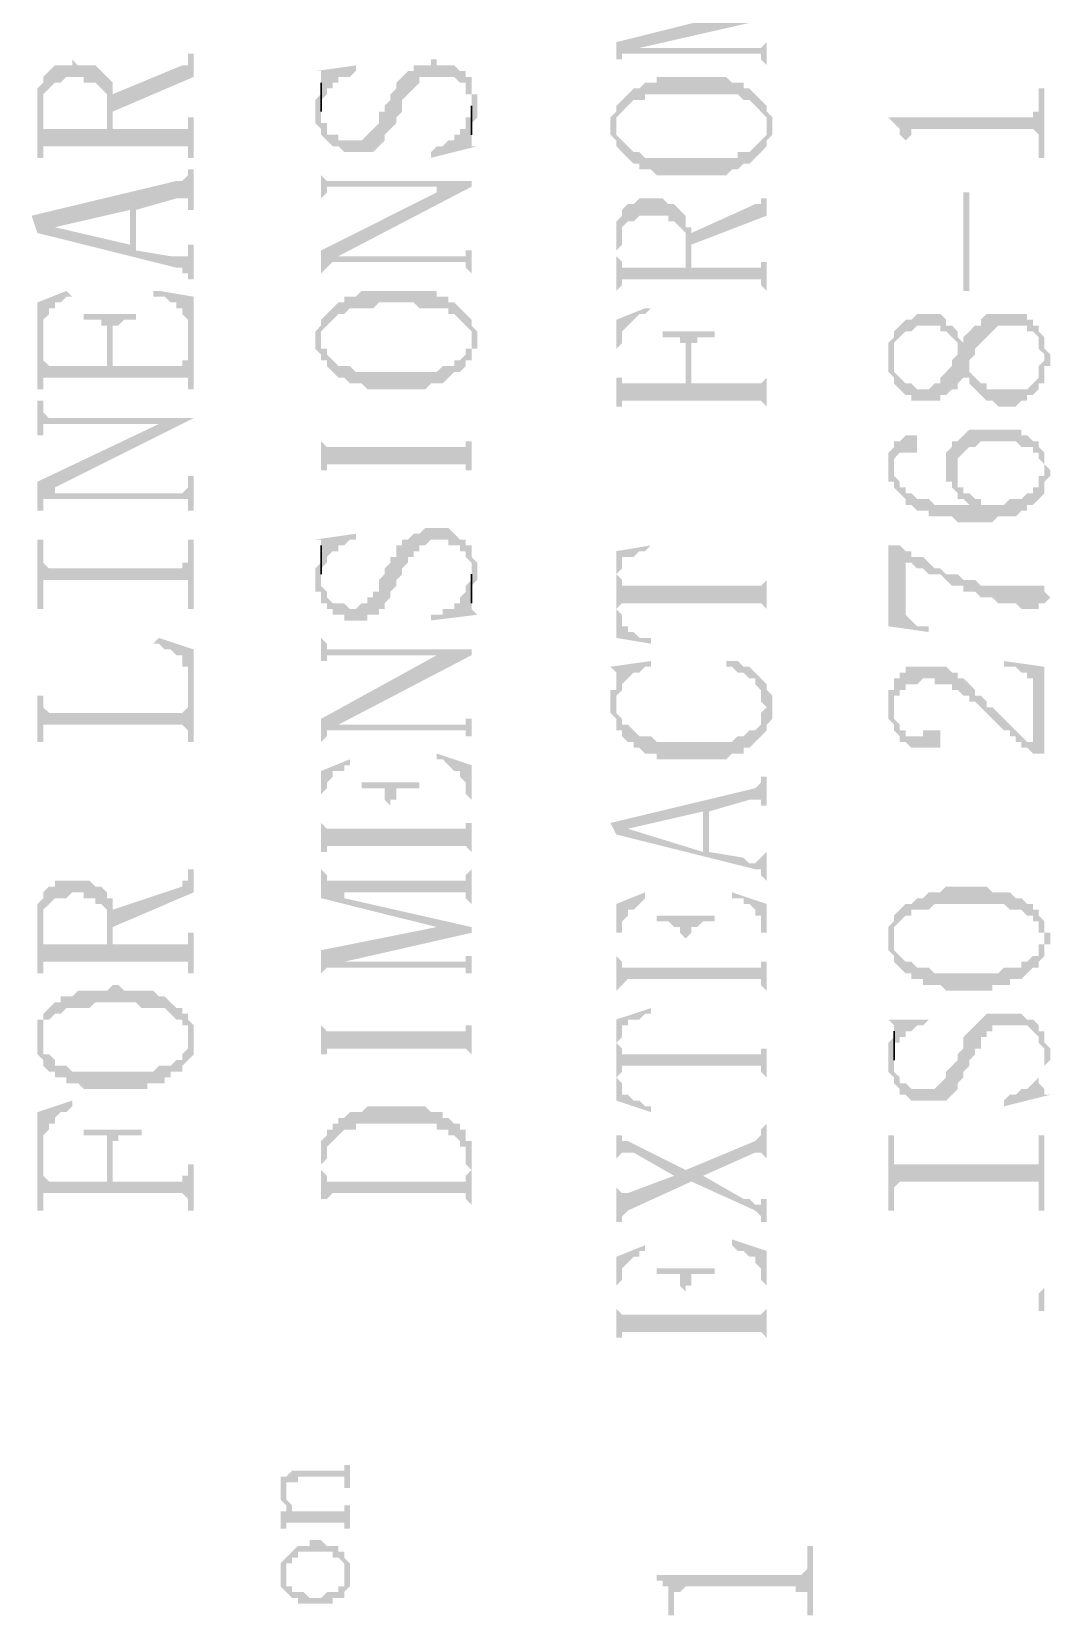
# Model space of a CAD drawing. Header units: millimetres. Extents: x 7018 to 13530, y 4187 to 5692.
# Drawn here: x 7028.18 to 7036.13, y 4538.11 to 4550.47 of the extents above; entities that cross this region are included whole.
import ezdxf

# ---------------------------------------------------------------- set-up
doc = ezdxf.new("R2010")
doc.units = ezdxf.units.MM

msp = doc.modelspace()

# ---------------------------------------------------------------- hatches: boundary and pattern name
at = {"transparency": 33554559}
for points in [[(7032.742, 4550.389), (7032.742, 4550.208), (7032.742, 4550.254), (7032.787, 4550.254), (7032.787, 4550.299), (7032.832, 4550.299), (7032.922, 4550.344), (7033.915, 4550.57), (7033.644, 4550.615)], [(7032.832, 4550.299), (7033.87, 4550.299), (7033.87, 4550.254), (7033.87, 4550.254), (7033.915, 4550.208), (7033.915, 4550.434), (7033.915, 4550.389), (7033.915, 4550.389), (7033.87, 4550.344), (7032.922, 4550.344)], [(7028.228, 4549.893), (7028.228, 4549.486), (7028.273, 4549.486), (7028.273, 4549.938), (7028.273, 4549.983), (7028.319, 4550.028), (7028.319, 4550.028), (7028.364, 4550.073), (7028.409, 4550.073), (7028.454, 4550.118), (7028.589, 4550.118), (7028.589, 4550.073), (7028.68, 4550.073), (7028.725, 4550.028), (7028.725, 4550.028), (7028.77, 4549.983), (7028.77, 4549.712), (7028.815, 4550.073), (7028.77, 4550.118), (7028.77, 4550.118), (7028.725, 4550.163), (7028.725, 4550.163), (7028.68, 4550.208), (7028.544, 4550.208), (7028.499, 4550.254), (7028.499, 4550.208), (7028.364, 4550.208), (7028.319, 4550.163), (7028.319, 4550.163), (7028.273, 4550.118), (7028.273, 4550.073), (7028.228, 4550.028), (7028.228, 4549.938)], [(7028.815, 4549.983), (7028.815, 4549.847), (7029.447, 4550.118), (7029.447, 4550.299), (7029.402, 4550.299), (7029.402, 4550.254), (7029.402, 4550.208), (7029.357, 4550.208)], [(7030.395, 4549.847), (7030.395, 4549.757), (7030.44, 4549.712), (7030.44, 4549.667), (7030.44, 4549.667), (7030.485, 4549.622), (7030.485, 4549.622), (7030.53, 4549.577), (7030.575, 4549.577), (7030.62, 4549.531), (7030.846, 4549.531), (7030.891, 4549.577), (7030.891, 4549.577), (7030.936, 4549.622), (7030.936, 4549.667), (7030.981, 4549.712), (7030.981, 4549.712), (7031.027, 4549.757), (7031.027, 4549.802), (7031.072, 4549.847), (7031.072, 4549.938), (7031.117, 4549.983), (7031.117, 4549.983), (7031.162, 4550.028), (7031.162, 4550.028), (7031.207, 4550.073), (7031.207, 4550.118), (7031.478, 4550.118), (7031.523, 4550.073), (7031.568, 4550.073), (7031.568, 4549.983), (7031.613, 4549.983), (7031.613, 4549.712), (7031.613, 4549.757), (7031.613, 4549.757), (7031.658, 4549.802), (7031.658, 4549.893), (7031.658, 4549.983), (7031.613, 4549.983), (7031.613, 4550.118), (7031.568, 4550.118), (7031.568, 4550.163), (7031.523, 4550.163), (7031.478, 4550.208), (7031.342, 4550.208), (7031.342, 4550.254), (7031.297, 4550.254), (7031.297, 4550.208), (7031.162, 4550.208), (7031.162, 4550.163), (7031.117, 4550.163), (7031.072, 4550.118), (7031.072, 4550.118), (7031.027, 4550.073), (7031.027, 4550.028), (7030.981, 4549.983), (7030.981, 4549.938), (7030.936, 4549.893), (7030.936, 4549.847), (7030.891, 4549.847), (7030.891, 4549.757), (7030.846, 4549.712), (7030.846, 4549.712), (7030.801, 4549.667), (7030.801, 4549.667), (7030.756, 4549.622), (7030.575, 4549.622), (7030.575, 4549.667), (7030.485, 4549.667), (7030.485, 4549.757), (7030.44, 4549.757), (7030.44, 4550.028), (7030.44, 4549.983), (7030.44, 4549.983), (7030.395, 4549.938), (7030.395, 4549.893)], [(7030.395, 4550.163), (7030.44, 4550.163), (7030.44, 4550.118), (7030.44, 4549.938), (7030.485, 4549.983), (7030.485, 4550.028), (7030.53, 4550.028), (7030.53, 4550.073), (7030.575, 4550.073), (7030.575, 4550.118), (7030.665, 4550.118), (7030.711, 4550.163), (7030.711, 4550.208)], [(7028.273, 4549.531), (7028.273, 4549.577), (7029.402, 4549.577), (7029.402, 4549.486), (7029.447, 4549.486), (7029.447, 4549.802), (7029.402, 4549.802), (7029.402, 4549.757), (7029.402, 4549.712), (7028.815, 4549.712), (7028.815, 4549.983), (7028.815, 4550.073), (7028.77, 4549.712), (7028.273, 4549.712), (7028.273, 4549.847)], [(7032.742, 4549.893), (7032.742, 4549.712), (7032.742, 4549.757), (7032.742, 4549.802), (7032.787, 4549.847), (7032.787, 4549.847), (7032.832, 4549.893), (7032.832, 4549.893), (7032.877, 4549.938), (7032.967, 4549.938), (7032.967, 4549.983), (7033.689, 4549.983), (7033.734, 4549.938), (7033.78, 4549.938), (7033.825, 4549.893), (7033.825, 4549.893), (7033.87, 4549.847), (7033.87, 4549.847), (7033.915, 4549.802), (7033.915, 4549.712), (7033.915, 4549.893), (7033.87, 4549.938), (7033.87, 4549.938), (7033.825, 4549.983), (7033.825, 4549.983), (7033.78, 4550.028), (7033.734, 4550.028), (7033.734, 4550.073), (7033.644, 4550.073), (7033.599, 4550.118), (7033.057, 4550.118), (7033.057, 4550.073), (7032.967, 4550.073), (7032.922, 4550.028), (7032.877, 4550.028), (7032.832, 4549.983), (7032.832, 4549.983), (7032.787, 4549.938), (7032.787, 4549.938)], [(7034.863, 4549.802), (7034.863, 4549.802), (7034.908, 4549.757), (7034.908, 4549.757), (7034.953, 4549.712), (7034.953, 4549.667), (7034.953, 4549.667), (7034.998, 4549.622), (7034.998, 4549.486), (7034.998, 4549.622), (7035.043, 4549.667), (7035.043, 4549.712), (7035.991, 4549.712), (7036.036, 4549.667), (7036.036, 4549.486), (7036.081, 4549.486), (7036.081, 4550.028), (7036.036, 4550.028), (7036.036, 4549.938), (7036.036, 4549.847), (7035.991, 4549.847), (7035.991, 4549.802), (7035.946, 4549.802)], [(7032.696, 4549.712), (7032.696, 4549.667), (7032.742, 4549.622), (7032.742, 4549.577), (7032.787, 4549.531), (7032.787, 4549.531), (7032.832, 4549.486), (7032.832, 4549.486), (7032.877, 4549.441), (7032.922, 4549.441), (7032.922, 4549.396), (7033.012, 4549.396), (7033.057, 4549.351), (7033.599, 4549.351), (7033.644, 4549.396), (7033.689, 4549.396), (7033.734, 4549.441), (7033.78, 4549.441), (7033.825, 4549.486), (7033.825, 4549.486), (7033.87, 4549.531), (7033.87, 4549.531), (7033.915, 4549.577), (7033.915, 4549.622), (7033.915, 4549.622), (7033.96, 4549.667), (7033.96, 4549.712), (7033.96, 4549.802), (7033.915, 4549.847), (7033.915, 4549.893), (7033.915, 4549.712), (7033.915, 4549.667), (7033.87, 4549.622), (7033.87, 4549.622), (7033.825, 4549.577), (7033.825, 4549.577), (7033.78, 4549.531), (7033.689, 4549.531), (7033.689, 4549.486), (7032.967, 4549.486), (7032.922, 4549.531), (7032.877, 4549.531), (7032.832, 4549.577), (7032.832, 4549.577), (7032.787, 4549.622), (7032.787, 4549.622), (7032.742, 4549.667), (7032.742, 4549.712), (7032.742, 4549.893), (7032.742, 4549.847), (7032.742, 4549.847), (7032.696, 4549.802), (7032.696, 4549.757)], [(7031.297, 4549.531), (7031.297, 4549.486), (7031.658, 4549.577), (7031.613, 4549.577), (7031.613, 4549.622), (7031.613, 4549.802), (7031.568, 4549.802), (7031.568, 4549.712), (7031.523, 4549.712), (7031.523, 4549.667), (7031.478, 4549.667), (7031.478, 4549.622), (7031.433, 4549.622), (7031.388, 4549.577), (7031.342, 4549.577)], [(7028.183, 4549.035), (7028.228, 4548.9), (7028.364, 4548.945), (7028.95, 4549.08), (7028.95, 4548.809), (7028.996, 4549.08), (7029.312, 4549.17), (7029.402, 4549.17), (7029.402, 4549.08), (7029.447, 4549.08), (7029.447, 4549.396), (7029.402, 4549.396), (7029.402, 4549.351), (7029.402, 4549.351), (7029.357, 4549.306), (7029.312, 4549.306)], [(7030.44, 4549.396), (7030.44, 4549.125), (7030.44, 4549.17), (7030.485, 4549.216), (7030.485, 4549.261), (7031.342, 4549.261), (7031.342, 4549.216), (7031.613, 4549.261), (7031.613, 4549.306), (7030.485, 4549.306), (7030.44, 4549.351)], [(7030.44, 4548.764), (7030.44, 4548.539), (7030.44, 4548.584), (7030.485, 4548.629), (7030.485, 4548.629), (7030.53, 4548.674), (7030.575, 4548.719), (7031.613, 4549.261), (7031.342, 4549.216)], [(7033.328, 4548.9), (7033.328, 4548.809), (7033.915, 4549.035), (7033.915, 4549.216), (7033.915, 4549.17), (7033.87, 4549.17), (7033.87, 4549.125), (7033.825, 4549.125)], [(7035.495, 4548.448), (7035.495, 4549.216), (7035.449, 4549.216), (7035.449, 4548.448)], [(7028.228, 4548.9), (7029.312, 4548.629), (7029.357, 4548.629), (7029.357, 4548.584), (7029.402, 4548.584), (7029.402, 4548.539), (7029.447, 4548.539), (7029.447, 4548.809), (7029.402, 4548.809), (7029.402, 4548.764), (7029.402, 4548.719), (7029.266, 4548.719), (7028.996, 4548.764), (7028.996, 4549.08), (7028.95, 4548.809), (7028.364, 4548.945), (7028.364, 4548.945)], [(7032.742, 4548.809), (7032.742, 4548.448), (7032.742, 4548.764), (7032.787, 4548.809), (7032.787, 4548.9), (7032.787, 4548.945), (7032.832, 4548.99), (7032.877, 4548.99), (7032.922, 4549.035), (7033.148, 4549.035), (7033.148, 4548.99), (7033.193, 4548.99), (7033.238, 4548.945), (7033.238, 4548.945), (7033.283, 4548.9), (7033.283, 4548.854), (7033.283, 4548.629), (7033.283, 4549.035), (7033.238, 4549.08), (7033.238, 4549.08), (7033.193, 4549.125), (7033.148, 4549.125), (7033.103, 4549.17), (7032.922, 4549.17), (7032.877, 4549.125), (7032.832, 4549.125), (7032.787, 4549.08), (7032.787, 4549.035), (7032.742, 4548.99), (7032.742, 4548.854)], [(7032.742, 4548.448), (7032.787, 4548.493), (7032.787, 4548.539), (7033.87, 4548.539), (7033.87, 4548.493), (7033.87, 4548.493), (7033.915, 4548.448), (7033.915, 4548.719), (7033.915, 4548.674), (7033.87, 4548.674), (7033.87, 4548.629), (7033.328, 4548.629), (7033.328, 4548.945), (7033.283, 4548.945), (7033.283, 4548.99), (7033.283, 4548.629), (7032.787, 4548.629), (7032.787, 4548.674), (7032.787, 4548.674), (7032.742, 4548.719), (7032.742, 4548.764)], [(7030.53, 4548.674), (7031.568, 4548.674), (7031.568, 4548.629), (7031.568, 4548.629), (7031.613, 4548.584), (7031.613, 4548.539), (7031.613, 4548.809), (7031.613, 4548.764), (7031.568, 4548.764), (7031.568, 4548.719), (7030.575, 4548.719)], [(7028.228, 4548.358), (7028.228, 4547.681), (7028.273, 4547.681), (7028.273, 4548.132), (7028.273, 4548.223), (7028.319, 4548.268), (7028.319, 4548.313), (7028.364, 4548.313), (7028.364, 4548.358), (7028.409, 4548.358), (7028.454, 4548.403), (7028.499, 4548.403), (7028.454, 4548.448)], [(7029.131, 4548.448), (7029.131, 4548.403), (7029.221, 4548.403), (7029.266, 4548.358), (7029.312, 4548.358), (7029.312, 4548.313), (7029.357, 4548.313), (7029.357, 4548.268), (7029.402, 4548.223), (7029.402, 4547.681), (7029.447, 4547.681), (7029.447, 4548.403), (7029.176, 4548.448)], [(7030.44, 4548.223), (7030.44, 4548.087), (7030.44, 4548.132), (7030.44, 4548.132), (7030.485, 4548.178), (7030.485, 4548.178), (7030.53, 4548.223), (7030.53, 4548.223), (7030.575, 4548.268), (7030.62, 4548.268), (7030.665, 4548.313), (7030.846, 4548.313), (7030.891, 4548.358), (7031.162, 4548.358), (7031.207, 4548.313), (7031.433, 4548.313), (7031.433, 4548.268), (7031.478, 4548.268), (7031.523, 4548.223), (7031.523, 4548.223), (7031.568, 4548.178), (7031.568, 4548.178), (7031.613, 4548.132), (7031.613, 4548.087), (7031.613, 4548.223), (7031.568, 4548.268), (7031.568, 4548.268), (7031.523, 4548.313), (7031.523, 4548.313), (7031.478, 4548.358), (7031.433, 4548.358), (7031.433, 4548.403), (7031.342, 4548.403), (7031.342, 4548.448), (7030.756, 4548.448), (7030.711, 4548.403), (7030.62, 4548.403), (7030.62, 4548.358), (7030.575, 4548.358), (7030.53, 4548.313), (7030.53, 4548.313), (7030.485, 4548.268), (7030.485, 4548.268)], [(7028.589, 4548.268), (7028.589, 4548.223), (7028.725, 4548.223), (7028.725, 4548.178), (7028.77, 4548.178), (7028.77, 4547.862), (7028.815, 4548.087), (7028.815, 4548.178), (7028.86, 4548.178), (7028.905, 4548.223), (7028.996, 4548.223), (7028.996, 4548.268)], [(7030.395, 4548.087), (7030.395, 4547.997), (7030.44, 4547.952), (7030.44, 4547.907), (7030.485, 4547.907), (7030.485, 4547.862), (7030.53, 4547.816), (7030.53, 4547.816), (7030.575, 4547.771), (7030.62, 4547.771), (7030.665, 4547.726), (7030.756, 4547.726), (7030.801, 4547.681), (7031.252, 4547.681), (7031.297, 4547.726), (7031.388, 4547.726), (7031.433, 4547.771), (7031.433, 4547.771), (7031.478, 4547.816), (7031.523, 4547.816), (7031.568, 4547.862), (7031.568, 4547.907), (7031.613, 4547.907), (7031.613, 4547.997), (7031.658, 4547.997), (7031.658, 4548.087), (7031.658, 4548.132), (7031.613, 4548.178), (7031.613, 4548.223), (7031.613, 4548.042), (7031.613, 4547.997), (7031.568, 4547.997), (7031.568, 4547.952), (7031.523, 4547.907), (7031.478, 4547.907), (7031.478, 4547.862), (7031.388, 4547.862), (7031.342, 4547.816), (7030.711, 4547.816), (7030.665, 4547.862), (7030.575, 4547.862), (7030.53, 4547.907), (7030.53, 4547.907), (7030.485, 4547.952), (7030.485, 4547.997), (7030.44, 4547.997), (7030.44, 4548.223), (7030.44, 4548.178), (7030.395, 4548.132)], [(7032.742, 4548.223), (7032.742, 4547.501), (7032.742, 4547.997), (7032.742, 4547.997), (7032.787, 4548.042), (7032.787, 4548.132), (7032.832, 4548.178), (7032.832, 4548.178), (7032.877, 4548.223), (7032.877, 4548.223), (7032.922, 4548.268), (7032.967, 4548.268), (7033.012, 4548.313), (7032.967, 4548.313)], [(7034.863, 4547.952), (7034.863, 4547.816), (7034.863, 4547.816), (7034.908, 4547.771), (7034.908, 4547.726), (7034.908, 4547.726), (7034.953, 4547.681), (7034.953, 4547.681), (7034.998, 4547.636), (7035.043, 4547.636), (7035.043, 4547.591), (7035.269, 4547.591), (7035.269, 4547.636), (7035.314, 4547.636), (7035.359, 4547.681), (7035.404, 4547.681), (7035.404, 4547.726), (7035.449, 4547.771), (7035.449, 4547.816), (7035.449, 4547.771), (7035.495, 4547.771), (7035.495, 4547.907), (7035.54, 4547.952), (7035.54, 4547.997), (7035.585, 4548.042), (7035.585, 4548.042), (7035.63, 4548.087), (7035.63, 4548.087), (7035.675, 4548.132), (7035.675, 4548.132), (7035.72, 4548.178), (7035.946, 4548.178), (7035.946, 4548.132), (7035.991, 4548.132), (7036.036, 4548.087), (7036.036, 4547.997), (7036.081, 4547.952), (7036.081, 4547.726), (7036.081, 4547.862), (7036.126, 4547.862), (7036.126, 4547.952), (7036.081, 4547.997), (7036.081, 4548.087), (7036.081, 4548.087), (7036.036, 4548.132), (7036.036, 4548.178), (7035.991, 4548.178), (7035.991, 4548.223), (7035.946, 4548.223), (7035.946, 4548.268), (7035.63, 4548.268), (7035.585, 4548.223), (7035.585, 4548.178), (7035.54, 4548.178), (7035.495, 4548.132), (7035.495, 4548.132), (7035.449, 4548.087), (7035.449, 4548.042), (7035.449, 4548.042), (7035.404, 4548.087), (7035.404, 4547.997), (7035.404, 4547.952), (7035.359, 4547.907), (7035.359, 4547.862), (7035.359, 4547.862), (7035.314, 4547.816), (7035.314, 4547.816), (7035.269, 4547.771), (7035.269, 4547.726), (7035.224, 4547.726), (7035.179, 4547.681), (7035.088, 4547.681), (7035.043, 4547.726), (7034.998, 4547.726), (7034.953, 4547.771), (7034.953, 4547.771), (7034.908, 4547.816), (7034.908, 4548.132), (7034.908, 4548.087), (7034.863, 4548.042), (7034.863, 4547.997), (7034.863, 4547.997)], [(7034.908, 4548.132), (7034.908, 4547.952), (7034.908, 4548.042), (7034.953, 4548.087), (7034.953, 4548.087), (7034.998, 4548.132), (7035.043, 4548.132), (7035.088, 4548.178), (7035.269, 4548.178), (7035.269, 4548.132), (7035.314, 4548.132), (7035.359, 4548.087), (7035.359, 4548.087), (7035.404, 4548.042), (7035.404, 4547.997), (7035.404, 4548.132), (7035.404, 4548.132), (7035.359, 4548.178), (7035.314, 4548.178), (7035.314, 4548.223), (7035.314, 4548.223), (7035.269, 4548.268), (7035.088, 4548.268), (7035.043, 4548.223), (7034.998, 4548.223), (7034.953, 4548.178), (7034.953, 4548.178)], [(7028.273, 4547.681), (7028.273, 4547.771), (7029.402, 4547.771), (7029.402, 4547.726), (7029.402, 4547.952), (7029.402, 4547.907), (7029.357, 4547.907), (7029.357, 4547.862), (7028.815, 4547.862), (7028.815, 4548.087), (7028.77, 4547.862), (7028.319, 4547.862), (7028.273, 4547.907), (7028.273, 4548.132)], [(7033.103, 4548.132), (7033.103, 4548.087), (7033.238, 4548.087), (7033.238, 4548.042), (7033.283, 4548.042), (7033.283, 4547.726), (7033.328, 4547.952), (7033.328, 4548.042), (7033.373, 4548.042), (7033.373, 4548.087), (7033.509, 4548.087), (7033.509, 4548.132)], [(7032.742, 4547.546), (7032.787, 4547.546), (7032.787, 4547.591), (7033.87, 4547.591), (7033.915, 4547.546), (7033.915, 4547.501), (7033.915, 4547.816), (7033.915, 4547.771), (7033.915, 4547.771), (7033.87, 4547.726), (7033.328, 4547.726), (7033.328, 4547.952), (7033.283, 4547.726), (7032.787, 4547.726), (7032.787, 4547.771), (7032.742, 4547.771), (7032.742, 4547.997)], [(7035.495, 4547.771), (7035.495, 4547.726), (7035.54, 4547.681), (7035.54, 4547.681), (7035.585, 4547.636), (7035.585, 4547.636), (7035.63, 4547.591), (7035.675, 4547.591), (7035.72, 4547.546), (7035.856, 4547.546), (7035.901, 4547.591), (7035.946, 4547.591), (7035.946, 4547.636), (7035.991, 4547.636), (7036.036, 4547.681), (7036.036, 4547.726), (7036.081, 4547.726), (7036.081, 4547.907), (7036.081, 4547.907), (7036.036, 4547.862), (7036.036, 4547.771), (7036.036, 4547.771), (7035.991, 4547.726), (7035.991, 4547.726), (7035.946, 4547.681), (7035.63, 4547.681), (7035.63, 4547.726), (7035.585, 4547.726), (7035.54, 4547.771), (7035.54, 4547.771), (7035.495, 4547.816), (7035.495, 4547.816)], [(7028.228, 4547.591), (7028.228, 4547.32), (7028.273, 4547.32), (7028.273, 4547.41), (7029.176, 4547.41), (7029.447, 4547.455), (7028.319, 4547.455), (7028.273, 4547.501), (7028.273, 4547.591)], [(7028.228, 4546.959), (7028.228, 4546.733), (7028.273, 4546.733), (7028.273, 4546.778), (7028.273, 4546.824), (7028.319, 4546.824), (7028.364, 4546.914), (7029.447, 4547.455), (7029.176, 4547.41)], [(7030.44, 4547.455), (7030.44, 4546.869), (7030.44, 4547.049), (7030.485, 4547.049), (7030.485, 4547.094), (7031.568, 4547.094), (7031.568, 4547.049), (7031.613, 4547.049), (7031.613, 4546.869), (7031.613, 4547.455), (7031.613, 4547.275), (7031.568, 4547.275), (7031.568, 4547.23), (7030.485, 4547.23), (7030.44, 4547.275)], [(7035.314, 4547.049), (7035.314, 4546.959), (7035.359, 4546.959), (7035.359, 4546.914), (7035.359, 4546.914), (7035.404, 4546.869), (7035.404, 4547.139), (7035.404, 4547.139), (7035.449, 4547.185), (7035.449, 4547.185), (7035.495, 4547.23), (7035.54, 4547.23), (7035.585, 4547.275), (7035.856, 4547.275), (7035.901, 4547.23), (7035.991, 4547.23), (7035.991, 4547.185), (7036.036, 4547.185), (7036.036, 4547.139), (7036.036, 4547.139), (7036.081, 4547.094), (7036.081, 4546.869), (7036.081, 4546.914), (7036.081, 4546.959), (7036.126, 4547.004), (7036.126, 4547.049), (7036.126, 4547.049), (7036.081, 4547.094), (7036.081, 4547.185), (7036.081, 4547.185), (7036.036, 4547.23), (7036.036, 4547.275), (7035.991, 4547.275), (7035.946, 4547.32), (7035.901, 4547.32), (7035.901, 4547.365), (7035.495, 4547.365), (7035.449, 4547.32), (7035.449, 4547.32), (7035.404, 4547.275), (7035.359, 4547.275), (7035.359, 4547.23), (7035.359, 4547.23), (7035.314, 4547.185), (7035.314, 4547.094)], [(7034.863, 4547.094), (7034.863, 4547.049), (7034.863, 4546.959), (7034.908, 4546.959), (7034.908, 4546.914), (7034.953, 4546.869), (7034.953, 4546.869), (7034.998, 4546.824), (7034.998, 4546.778), (7035.043, 4546.778), (7035.088, 4546.733), (7035.179, 4546.733), (7035.179, 4546.688), (7035.359, 4546.688), (7035.404, 4546.643), (7035.675, 4546.643), (7035.72, 4546.688), (7035.856, 4546.688), (7035.901, 4546.733), (7035.946, 4546.733), (7035.946, 4546.778), (7035.991, 4546.778), (7036.036, 4546.824), (7036.036, 4546.824), (7036.081, 4546.869), (7036.081, 4547.049), (7036.081, 4547.004), (7036.036, 4547.004), (7036.036, 4546.914), (7035.991, 4546.914), (7035.991, 4546.869), (7035.946, 4546.869), (7035.901, 4546.824), (7035.811, 4546.824), (7035.765, 4546.778), (7035.585, 4546.778), (7035.585, 4546.824), (7035.54, 4546.824), (7035.495, 4546.778), (7035.224, 4546.778), (7035.179, 4546.824), (7035.088, 4546.824), (7035.043, 4546.869), (7034.998, 4546.869), (7034.998, 4546.914), (7034.953, 4546.914), (7034.953, 4546.959), (7034.908, 4547.004), (7034.908, 4547.23), (7034.863, 4547.185), (7034.863, 4547.139)], [(7034.908, 4547.23), (7034.908, 4547.094), (7034.908, 4547.139), (7034.908, 4547.139), (7034.953, 4547.185), (7035.088, 4547.185), (7035.088, 4547.23), (7035.088, 4547.32), (7034.998, 4547.32), (7034.953, 4547.275), (7034.908, 4547.275)], [(7028.319, 4546.824), (7029.402, 4546.824), (7029.402, 4546.733), (7029.447, 4546.733), (7029.447, 4547.004), (7029.402, 4547.004), (7029.402, 4546.914), (7029.402, 4546.914), (7029.357, 4546.869), (7028.364, 4546.869), (7028.364, 4546.914)], [(7035.404, 4546.869), (7035.404, 4546.824), (7035.449, 4546.824), (7035.495, 4546.778), (7035.54, 4546.824), (7035.495, 4546.869), (7035.449, 4546.869), (7035.449, 4546.914), (7035.404, 4546.914), (7035.404, 4547.004), (7035.404, 4547.049)], [(7030.395, 4546.237), (7030.395, 4546.101), (7030.44, 4546.101), (7030.44, 4546.011), (7030.485, 4546.011), (7030.485, 4545.966), (7030.53, 4545.966), (7030.53, 4545.921), (7030.62, 4545.921), (7030.62, 4545.876), (7030.801, 4545.876), (7030.801, 4545.921), (7030.891, 4545.921), (7030.891, 4545.966), (7030.936, 4545.966), (7030.936, 4546.011), (7030.936, 4546.011), (7030.981, 4546.056), (7030.981, 4546.101), (7031.027, 4546.147), (7031.027, 4546.192), (7031.072, 4546.237), (7031.072, 4546.282), (7031.117, 4546.327), (7031.117, 4546.372), (7031.162, 4546.372), (7031.162, 4546.417), (7031.207, 4546.417), (7031.207, 4546.462), (7031.252, 4546.462), (7031.297, 4546.508), (7031.433, 4546.508), (7031.433, 4546.462), (7031.523, 4546.462), (7031.523, 4546.417), (7031.568, 4546.417), (7031.568, 4546.372), (7031.568, 4546.372), (7031.613, 4546.327), (7031.613, 4546.056), (7031.613, 4546.147), (7031.658, 4546.192), (7031.658, 4546.237), (7031.658, 4546.327), (7031.613, 4546.372), (7031.613, 4546.417), (7031.613, 4546.462), (7031.568, 4546.462), (7031.568, 4546.508), (7031.523, 4546.508), (7031.478, 4546.553), (7031.478, 4546.553), (7031.433, 4546.598), (7031.252, 4546.598), (7031.207, 4546.553), (7031.162, 4546.553), (7031.117, 4546.508), (7031.072, 4546.508), (7031.072, 4546.462), (7031.027, 4546.462), (7031.027, 4546.372), (7030.981, 4546.372), (7030.981, 4546.327), (7030.936, 4546.282), (7030.936, 4546.237), (7030.891, 4546.192), (7030.891, 4546.101), (7030.846, 4546.101), (7030.846, 4546.056), (7030.801, 4546.056), (7030.801, 4546.011), (7030.756, 4546.011), (7030.711, 4545.966), (7030.665, 4545.966), (7030.62, 4546.011), (7030.53, 4546.011), (7030.485, 4546.056), (7030.485, 4546.101), (7030.44, 4546.147), (7030.44, 4546.417), (7030.44, 4546.327), (7030.395, 4546.282), (7030.395, 4546.282)], [(7028.228, 4546.508), (7028.228, 4545.966), (7028.273, 4545.966), (7028.273, 4546.192), (7029.402, 4546.192), (7029.402, 4545.966), (7029.447, 4545.966), (7029.447, 4546.508), (7029.402, 4546.508), (7029.402, 4546.372), (7029.402, 4546.327), (7029.357, 4546.327), (7029.357, 4546.282), (7028.319, 4546.282), (7028.273, 4546.327), (7028.273, 4546.508)], [(7030.395, 4546.508), (7030.44, 4546.508), (7030.44, 4546.462), (7030.44, 4546.282), (7030.485, 4546.327), (7030.485, 4546.372), (7030.485, 4546.372), (7030.53, 4546.417), (7030.575, 4546.417), (7030.575, 4546.462), (7030.62, 4546.462), (7030.665, 4546.508), (7030.711, 4546.508), (7030.711, 4546.553)], [(7032.742, 4546.417), (7032.742, 4546.237), (7032.742, 4546.237), (7032.787, 4546.282), (7032.787, 4546.327), (7032.787, 4546.372), (7032.877, 4546.372), (7032.922, 4546.417), (7032.967, 4546.417), (7033.012, 4546.462), (7033.012, 4546.462)], [(7032.742, 4546.417), (7032.742, 4545.74), (7033.012, 4545.695), (7033.012, 4545.74), (7032.922, 4545.74), (7032.877, 4545.786), (7032.832, 4545.786), (7032.832, 4545.831), (7032.787, 4545.831), (7032.787, 4545.921), (7032.742, 4545.966), (7032.742, 4546.237)], [(7034.863, 4546.462), (7034.863, 4545.831), (7035.179, 4545.786), (7035.179, 4545.831), (7035.088, 4545.831), (7035.043, 4545.876), (7035.043, 4545.876), (7034.998, 4545.921), (7034.998, 4546.372), (7034.953, 4546.462), (7034.908, 4546.462)], [(7034.953, 4546.462), (7034.998, 4546.372), (7034.998, 4546.327), (7035.043, 4546.327), (7035.088, 4546.282), (7035.134, 4546.282), (7035.179, 4546.237), (7035.269, 4546.237), (7035.314, 4546.192), (7035.314, 4546.192), (7035.359, 4546.147), (7035.449, 4546.147), (7035.449, 4546.101), (7035.54, 4546.101), (7035.585, 4546.056), (7035.675, 4546.056), (7035.72, 4546.011), (7035.856, 4546.011), (7035.901, 4545.966), (7036.036, 4545.966), (7036.036, 4546.011), (7036.081, 4546.011), (7036.126, 4546.056), (7036.081, 4546.101), (7036.081, 4546.147), (7035.585, 4546.147), (7035.54, 4546.192), (7035.449, 4546.192), (7035.404, 4546.237), (7035.314, 4546.237), (7035.269, 4546.282), (7035.224, 4546.282), (7035.179, 4546.327), (7035.179, 4546.327), (7035.134, 4546.372), (7035.043, 4546.372), (7035.043, 4546.417), (7034.998, 4546.417)], [(7032.742, 4546.237), (7032.742, 4545.966), (7032.787, 4546.011), (7033.87, 4546.011), (7033.915, 4545.966), (7033.915, 4545.876), (7033.915, 4546.282), (7033.915, 4546.192), (7033.915, 4546.192), (7033.87, 4546.147), (7032.787, 4546.147), (7032.787, 4546.192)], [(7031.297, 4545.921), (7031.297, 4545.876), (7031.658, 4545.921), (7031.613, 4545.966), (7031.613, 4546.192), (7031.568, 4546.147), (7031.568, 4546.101), (7031.568, 4546.101), (7031.523, 4546.056), (7031.523, 4546.011), (7031.478, 4546.011), (7031.478, 4545.966), (7031.388, 4545.966), (7031.388, 4545.921), (7031.342, 4545.921)], [(7029.131, 4545.695), (7029.176, 4545.695), (7029.221, 4545.65), (7029.266, 4545.65), (7029.312, 4545.605), (7029.357, 4545.605), (7029.357, 4545.515), (7029.402, 4545.515), (7029.402, 4544.928), (7029.447, 4544.928), (7029.447, 4545.65), (7029.176, 4545.74)], [(7030.44, 4545.786), (7030.44, 4545.47), (7030.44, 4545.56), (7030.485, 4545.56), (7030.485, 4545.605), (7031.613, 4545.605), (7031.613, 4545.65), (7030.485, 4545.65), (7030.485, 4545.695), (7030.485, 4545.695), (7030.44, 4545.74)], [(7030.44, 4545.109), (7030.44, 4544.883), (7030.44, 4544.928), (7030.485, 4544.973), (7030.485, 4545.018), (7030.53, 4545.018), (7030.575, 4545.063), (7031.613, 4545.605), (7031.342, 4545.605)], [(7032.696, 4545.515), (7032.696, 4545.515), (7032.742, 4545.47), (7032.742, 4545.063), (7032.742, 4545.289), (7032.787, 4545.334), (7032.787, 4545.379), (7032.787, 4545.379), (7032.832, 4545.424), (7032.832, 4545.424), (7032.877, 4545.47), (7032.922, 4545.47), (7032.967, 4545.515), (7033.012, 4545.515), (7033.012, 4545.56)], [(7033.599, 4545.515), (7033.644, 4545.515), (7033.689, 4545.47), (7033.734, 4545.47), (7033.78, 4545.424), (7033.825, 4545.424), (7033.825, 4545.379), (7033.87, 4545.334), (7033.87, 4545.244), (7033.915, 4545.199), (7033.915, 4545.379), (7033.87, 4545.424), (7033.87, 4545.424), (7033.825, 4545.47), (7033.825, 4545.47), (7033.78, 4545.515), (7033.734, 4545.515), (7033.689, 4545.56), (7033.599, 4545.56)], [(7034.863, 4545.199), (7034.863, 4545.154), (7034.863, 4545.109), (7034.908, 4545.063), (7034.908, 4545.018), (7034.908, 4545.199), (7034.908, 4545.289), (7034.953, 4545.289), (7034.953, 4545.334), (7034.998, 4545.334), (7034.998, 4545.379), (7035.088, 4545.379), (7035.134, 4545.424), (7035.224, 4545.424), (7035.224, 4545.379), (7035.359, 4545.379), (7035.359, 4545.334), (7035.404, 4545.334), (7035.449, 4545.289), (7035.495, 4545.289), (7035.495, 4545.244), (7035.54, 4545.244), (7035.585, 4545.199), (7035.585, 4545.199), (7035.63, 4545.154), (7035.675, 4545.109), (7035.675, 4545.109), (7035.72, 4545.063), (7035.72, 4545.063), (7035.765, 4545.018), (7035.811, 4545.018), (7035.811, 4544.973), (7035.856, 4544.973), (7035.856, 4544.928), (7035.901, 4544.928), (7035.901, 4544.883), (7035.946, 4544.883), (7035.991, 4544.838), (7035.991, 4544.928), (7035.946, 4544.928), (7035.901, 4544.973), (7035.901, 4544.973), (7035.856, 4545.018), (7035.811, 4545.063), (7035.811, 4545.063), (7035.765, 4545.109), (7035.765, 4545.109), (7035.72, 4545.154), (7035.72, 4545.154), (7035.675, 4545.199), (7035.63, 4545.199), (7035.63, 4545.244), (7035.585, 4545.289), (7035.54, 4545.289), (7035.54, 4545.334), (7035.495, 4545.379), (7035.495, 4545.379), (7035.449, 4545.424), (7035.404, 4545.424), (7035.404, 4545.47), (7035.359, 4545.47), (7035.314, 4545.515), (7034.998, 4545.515), (7034.998, 4545.47), (7034.953, 4545.47), (7034.953, 4545.424), (7034.908, 4545.424), (7034.908, 4545.334), (7034.863, 4545.334), (7034.863, 4545.244)], [(7035.765, 4545.56), (7035.765, 4545.515), (7035.856, 4545.515), (7035.901, 4545.47), (7035.946, 4545.47), (7035.946, 4545.424), (7035.991, 4545.424), (7035.991, 4544.838), (7036.081, 4544.838), (7036.081, 4545.515)], [(7032.696, 4545.244), (7032.696, 4545.154), (7032.742, 4545.109), (7032.742, 4545.063), (7032.742, 4545.424), (7032.742, 4545.334), (7032.696, 4545.334), (7032.696, 4545.289)], [(7032.742, 4545.063), (7032.742, 4545.018), (7032.787, 4545.018), (7032.787, 4544.973), (7032.832, 4544.928), (7032.877, 4544.928), (7032.877, 4544.883), (7032.922, 4544.883), (7032.967, 4544.838), (7033.057, 4544.838), (7033.057, 4544.793), (7033.599, 4544.793), (7033.644, 4544.838), (7033.734, 4544.838), (7033.734, 4544.883), (7033.78, 4544.883), (7033.825, 4544.928), (7033.825, 4544.928), (7033.87, 4544.973), (7033.87, 4544.973), (7033.915, 4545.018), (7033.915, 4545.063), (7033.96, 4545.109), (7033.96, 4545.154), (7033.96, 4545.199), (7033.96, 4545.289), (7033.915, 4545.334), (7033.915, 4545.379), (7033.915, 4545.199), (7033.915, 4545.199), (7033.87, 4545.154), (7033.87, 4545.109), (7033.87, 4545.063), (7033.825, 4545.018), (7033.78, 4545.018), (7033.734, 4544.973), (7033.689, 4544.973), (7033.644, 4544.928), (7033.057, 4544.928), (7033.012, 4544.973), (7032.922, 4544.973), (7032.877, 4545.018), (7032.877, 4545.018), (7032.832, 4545.063), (7032.787, 4545.063), (7032.787, 4545.109), (7032.787, 4545.109), (7032.742, 4545.154), (7032.742, 4545.199), (7032.742, 4545.199)], [(7028.228, 4545.289), (7028.228, 4544.928), (7028.273, 4544.928), (7028.273, 4545.018), (7028.273, 4545.063), (7029.357, 4545.063), (7029.402, 4545.018), (7029.402, 4544.973), (7029.402, 4545.244), (7029.402, 4545.199), (7029.402, 4545.199), (7029.357, 4545.154), (7028.319, 4545.154), (7028.273, 4545.199), (7028.273, 4545.289)], [(7030.53, 4545.018), (7031.568, 4545.018), (7031.568, 4544.973), (7031.613, 4544.973), (7031.613, 4544.883), (7031.613, 4545.199), (7031.613, 4545.109), (7031.568, 4545.109), (7031.568, 4545.063), (7030.575, 4545.063)], [(7034.908, 4545.018), (7034.908, 4545.018), (7034.953, 4544.973), (7034.953, 4544.928), (7034.998, 4544.928), (7035.043, 4544.883), (7035.269, 4544.883), (7035.269, 4544.973), (7035.269, 4545.018), (7035.134, 4545.018), (7035.134, 4544.973), (7034.998, 4544.973), (7034.998, 4545.018), (7034.953, 4545.018), (7034.953, 4545.063), (7034.953, 4545.063), (7034.908, 4545.109), (7034.908, 4545.199)], [(7030.44, 4544.702), (7030.44, 4544.025), (7030.44, 4544.522), (7030.44, 4544.522), (7030.485, 4544.567), (7030.485, 4544.612), (7030.53, 4544.657), (7030.53, 4544.702), (7030.62, 4544.702), (7030.62, 4544.747), (7030.665, 4544.747), (7030.665, 4544.793)], [(7031.342, 4544.793), (7031.388, 4544.793), (7031.433, 4544.747), (7031.433, 4544.747), (7031.478, 4544.702), (7031.523, 4544.702), (7031.523, 4544.657), (7031.523, 4544.657), (7031.568, 4544.612), (7031.568, 4544.522), (7031.613, 4544.477), (7031.613, 4544.025), (7031.613, 4544.747), (7031.342, 4544.838)], [(7032.696, 4544.296), (7032.742, 4544.206), (7032.832, 4544.251), (7033.419, 4544.386), (7033.419, 4544.07), (7033.464, 4544.386), (7033.78, 4544.477), (7033.87, 4544.477), (7033.87, 4544.432), (7033.915, 4544.432), (7033.915, 4544.386), (7033.915, 4544.702), (7033.915, 4544.657), (7033.87, 4544.657), (7033.87, 4544.612), (7033.87, 4544.612), (7033.825, 4544.567)], [(7030.44, 4544.07), (7030.485, 4544.07), (7030.485, 4544.116), (7031.568, 4544.116), (7031.613, 4544.07), (7031.613, 4544.296), (7031.568, 4544.296), (7031.568, 4544.251), (7030.981, 4544.251), (7030.981, 4544.432), (7030.981, 4544.251), (7030.485, 4544.251), (7030.44, 4544.296), (7030.44, 4544.522)], [(7030.756, 4544.612), (7030.756, 4544.567), (7030.936, 4544.567), (7030.936, 4544.477), (7030.981, 4544.432), (7030.981, 4544.251), (7030.981, 4544.477), (7031.027, 4544.477), (7031.027, 4544.567), (7031.207, 4544.567), (7031.207, 4544.612)], [(7032.742, 4544.206), (7033.825, 4543.935), (7033.87, 4543.935), (7033.87, 4543.89), (7033.87, 4543.89), (7033.915, 4543.845), (7033.915, 4544.07), (7033.915, 4544.07), (7033.87, 4544.025), (7033.87, 4544.025), (7033.825, 4543.98), (7033.78, 4543.98), (7033.734, 4544.025), (7033.464, 4544.07), (7033.464, 4544.386), (7033.419, 4544.07), (7032.832, 4544.251), (7032.832, 4544.251)], [(7028.815, 4543.619), (7028.815, 4543.484), (7029.447, 4543.755), (7029.447, 4543.935), (7029.402, 4543.935), (7029.402, 4543.89), (7029.402, 4543.845), (7029.357, 4543.845), (7029.357, 4543.8)], [(7030.44, 4543.935), (7030.44, 4543.709), (7031.342, 4543.484), (7031.342, 4543.484), (7031.613, 4543.439), (7031.613, 4543.484), (7030.62, 4543.709), (7030.62, 4543.755), (7030.53, 4543.845), (7030.485, 4543.845), (7030.485, 4543.89), (7030.485, 4543.89), (7030.44, 4543.935)], [(7030.53, 4543.845), (7030.62, 4543.755), (7031.568, 4543.755), (7031.568, 4543.709), (7031.568, 4543.709), (7031.613, 4543.664), (7031.613, 4543.935), (7031.613, 4543.935), (7031.568, 4543.89), (7031.568, 4543.845), (7031.523, 4543.845)], [(7028.228, 4543.529), (7028.228, 4543.123), (7028.273, 4543.123), (7028.273, 4543.574), (7028.273, 4543.619), (7028.319, 4543.664), (7028.319, 4543.664), (7028.364, 4543.709), (7028.454, 4543.709), (7028.499, 4543.755), (7028.589, 4543.755), (7028.589, 4543.709), (7028.68, 4543.709), (7028.68, 4543.664), (7028.725, 4543.664), (7028.77, 4543.619), (7028.77, 4543.348), (7028.815, 4543.709), (7028.77, 4543.709), (7028.77, 4543.755), (7028.725, 4543.8), (7028.68, 4543.8), (7028.635, 4543.845), (7028.364, 4543.845), (7028.364, 4543.8), (7028.319, 4543.8), (7028.273, 4543.755), (7028.273, 4543.709), (7028.228, 4543.664), (7028.228, 4543.619), (7028.228, 4543.574)], [(7032.742, 4543.664), (7032.742, 4542.942), (7032.742, 4543.439), (7032.787, 4543.439), (7032.787, 4543.529), (7032.787, 4543.529), (7032.832, 4543.574), (7032.832, 4543.619), (7032.877, 4543.619), (7032.922, 4543.664), (7032.922, 4543.664), (7032.967, 4543.709), (7032.967, 4543.755)], [(7033.644, 4543.709), (7033.734, 4543.709), (7033.734, 4543.664), (7033.78, 4543.664), (7033.825, 4543.619), (7033.825, 4543.574), (7033.87, 4543.574), (7033.87, 4543.439), (7033.915, 4543.439), (7033.915, 4542.942), (7033.915, 4543.664), (7033.644, 4543.755)], [(7034.908, 4543.574), (7034.908, 4543.394), (7034.908, 4543.484), (7034.908, 4543.484), (7034.953, 4543.529), (7034.953, 4543.529), (7034.998, 4543.574), (7035.043, 4543.574), (7035.043, 4543.619), (7035.179, 4543.619), (7035.224, 4543.664), (7035.765, 4543.664), (7035.811, 4543.619), (7035.901, 4543.619), (7035.946, 4543.574), (7035.991, 4543.574), (7035.991, 4543.529), (7036.036, 4543.529), (7036.036, 4543.439), (7036.081, 4543.439), (7036.081, 4543.394), (7036.081, 4543.529), (7036.036, 4543.574), (7036.036, 4543.619), (7035.991, 4543.619), (7035.991, 4543.664), (7035.946, 4543.664), (7035.901, 4543.709), (7035.856, 4543.709), (7035.811, 4543.755), (7035.675, 4543.755), (7035.63, 4543.8), (7035.314, 4543.8), (7035.269, 4543.755), (7035.179, 4543.755), (7035.134, 4543.709), (7035.088, 4543.709), (7035.043, 4543.664), (7034.998, 4543.664), (7034.953, 4543.619), (7034.953, 4543.619)], [(7028.273, 4543.168), (7028.273, 4543.213), (7029.402, 4543.213), (7029.402, 4543.123), (7029.447, 4543.123), (7029.447, 4543.439), (7029.402, 4543.439), (7029.402, 4543.394), (7029.402, 4543.348), (7028.815, 4543.348), (7028.815, 4543.619), (7028.815, 4543.709), (7028.77, 4543.348), (7028.273, 4543.348), (7028.273, 4543.484)], [(7033.057, 4543.574), (7033.057, 4543.529), (7033.148, 4543.529), (7033.193, 4543.484), (7033.238, 4543.484), (7033.238, 4543.439), (7033.238, 4543.439), (7033.283, 4543.394), (7033.283, 4543.168), (7033.283, 4543.394), (7033.283, 4543.394), (7033.328, 4543.439), (7033.328, 4543.484), (7033.373, 4543.484), (7033.419, 4543.529), (7033.509, 4543.529), (7033.509, 4543.574)], [(7034.863, 4543.394), (7034.863, 4543.348), (7034.863, 4543.303), (7034.908, 4543.258), (7034.908, 4543.213), (7034.953, 4543.168), (7034.953, 4543.168), (7034.998, 4543.123), (7035.043, 4543.123), (7035.043, 4543.078), (7035.134, 4543.078), (7035.134, 4543.032), (7035.269, 4543.032), (7035.314, 4542.987), (7035.675, 4542.987), (7035.675, 4543.032), (7035.811, 4543.032), (7035.811, 4543.078), (7035.901, 4543.078), (7035.946, 4543.123), (7035.946, 4543.123), (7035.991, 4543.168), (7036.036, 4543.168), (7036.036, 4543.213), (7036.081, 4543.258), (7036.081, 4543.348), (7036.126, 4543.348), (7036.126, 4543.439), (7036.081, 4543.439), (7036.081, 4543.529), (7036.081, 4543.394), (7036.081, 4543.348), (7036.036, 4543.348), (7036.036, 4543.258), (7035.991, 4543.258), (7035.946, 4543.213), (7035.901, 4543.213), (7035.901, 4543.168), (7035.765, 4543.168), (7035.72, 4543.123), (7035.224, 4543.123), (7035.179, 4543.168), (7035.088, 4543.168), (7035.043, 4543.213), (7034.998, 4543.213), (7034.953, 4543.258), (7034.953, 4543.258), (7034.908, 4543.303), (7034.908, 4543.348), (7034.908, 4543.574), (7034.908, 4543.529), (7034.863, 4543.484), (7034.863, 4543.439)], [(7030.44, 4543.303), (7030.44, 4543.078), (7030.44, 4543.123), (7030.44, 4543.123), (7030.485, 4543.168), (7030.53, 4543.168), (7030.62, 4543.213), (7031.613, 4543.439), (7031.342, 4543.484)], [(7032.742, 4542.987), (7032.787, 4543.032), (7032.787, 4543.032), (7032.832, 4543.078), (7033.87, 4543.078), (7033.87, 4543.032), (7033.87, 4543.032), (7033.915, 4542.987), (7033.915, 4543.258), (7033.915, 4543.213), (7033.87, 4543.213), (7033.87, 4543.168), (7033.283, 4543.168), (7033.283, 4543.394), (7033.283, 4543.168), (7032.787, 4543.168), (7032.787, 4543.213), (7032.787, 4543.213), (7032.742, 4543.258), (7032.742, 4543.439)], [(7030.53, 4543.168), (7031.568, 4543.168), (7031.568, 4543.123), (7031.613, 4543.123), (7031.613, 4543.078), (7031.613, 4543.303), (7031.613, 4543.258), (7031.568, 4543.258), (7031.568, 4543.213), (7030.62, 4543.213)], [(7028.273, 4542.762), (7028.273, 4542.626), (7028.273, 4542.671), (7028.273, 4542.762), (7028.319, 4542.762), (7028.364, 4542.807), (7028.409, 4542.807), (7028.454, 4542.852), (7028.635, 4542.852), (7028.68, 4542.897), (7028.996, 4542.897), (7029.041, 4542.852), (7029.221, 4542.852), (7029.266, 4542.807), (7029.266, 4542.807), (7029.312, 4542.762), (7029.357, 4542.762), (7029.357, 4542.717), (7029.402, 4542.717), (7029.402, 4542.626), (7029.402, 4542.807), (7029.357, 4542.807), (7029.357, 4542.852), (7029.312, 4542.852), (7029.266, 4542.897), (7029.266, 4542.897), (7029.221, 4542.942), (7029.176, 4542.942), (7029.131, 4542.987), (7028.905, 4542.987), (7028.86, 4543.032), (7028.815, 4543.032), (7028.77, 4542.987), (7028.544, 4542.987), (7028.499, 4542.942), (7028.409, 4542.942), (7028.409, 4542.897), (7028.364, 4542.897), (7028.319, 4542.852), (7028.273, 4542.807), (7028.273, 4542.807)], [(7030.44, 4542.897), (7030.44, 4542.31), (7030.44, 4542.491), (7030.485, 4542.491), (7030.485, 4542.536), (7031.568, 4542.536), (7031.613, 4542.491), (7031.613, 4542.31), (7031.613, 4542.897), (7031.613, 4542.717), (7031.568, 4542.717), (7031.568, 4542.671), (7030.485, 4542.671), (7030.44, 4542.717)], [(7032.742, 4542.762), (7032.742, 4542.581), (7032.742, 4542.581), (7032.787, 4542.626), (7032.787, 4542.717), (7032.832, 4542.717), (7032.832, 4542.762), (7032.922, 4542.762), (7032.967, 4542.807), (7033.012, 4542.807), (7033.012, 4542.852)], [(7034.863, 4542.446), (7034.863, 4542.401), (7034.863, 4542.355), (7034.908, 4542.31), (7034.908, 4542.265), (7034.908, 4542.265), (7034.953, 4542.22), (7034.953, 4542.175), (7034.998, 4542.175), (7035.043, 4542.13), (7035.314, 4542.13), (7035.359, 4542.175), (7035.359, 4542.175), (7035.404, 4542.22), (7035.404, 4542.265), (7035.449, 4542.31), (7035.449, 4542.355), (7035.495, 4542.401), (7035.495, 4542.446), (7035.54, 4542.491), (7035.54, 4542.536), (7035.585, 4542.536), (7035.585, 4542.626), (7035.63, 4542.626), (7035.63, 4542.671), (7035.675, 4542.671), (7035.675, 4542.717), (7035.946, 4542.717), (7035.991, 4542.671), (7035.991, 4542.671), (7036.036, 4542.626), (7036.036, 4542.581), (7036.036, 4542.581), (7036.081, 4542.536), (7036.081, 4542.31), (7036.081, 4542.355), (7036.081, 4542.401), (7036.126, 4542.446), (7036.126, 4542.491), (7036.126, 4542.536), (7036.081, 4542.581), (7036.081, 4542.671), (7036.036, 4542.671), (7036.036, 4542.717), (7035.991, 4542.762), (7035.946, 4542.762), (7035.901, 4542.807), (7035.63, 4542.807), (7035.585, 4542.762), (7035.585, 4542.762), (7035.54, 4542.717), (7035.54, 4542.717), (7035.495, 4542.671), (7035.495, 4542.671), (7035.449, 4542.626), (7035.449, 4542.536), (7035.404, 4542.491), (7035.404, 4542.446), (7035.359, 4542.401), (7035.359, 4542.401), (7035.314, 4542.355), (7035.314, 4542.31), (7035.314, 4542.31), (7035.269, 4542.265), (7035.269, 4542.265), (7035.224, 4542.22), (7035.043, 4542.22), (7034.998, 4542.265), (7034.953, 4542.265), (7034.953, 4542.31), (7034.908, 4542.355), (7034.908, 4542.626), (7034.863, 4542.581), (7034.863, 4542.491)], [(7028.228, 4542.626), (7028.228, 4542.536), (7028.228, 4542.491), (7028.273, 4542.446), (7028.273, 4542.401), (7028.319, 4542.355), (7028.364, 4542.355), (7028.364, 4542.31), (7028.454, 4542.31), (7028.454, 4542.265), (7028.544, 4542.265), (7028.589, 4542.22), (7029.086, 4542.22), (7029.086, 4542.265), (7029.221, 4542.265), (7029.221, 4542.31), (7029.266, 4542.31), (7029.266, 4542.355), (7029.357, 4542.355), (7029.357, 4542.401), (7029.402, 4542.446), (7029.402, 4542.446), (7029.447, 4542.491), (7029.447, 4542.536), (7029.447, 4542.626), (7029.447, 4542.717), (7029.447, 4542.717), (7029.402, 4542.762), (7029.402, 4542.626), (7029.402, 4542.536), (7029.402, 4542.536), (7029.357, 4542.491), (7029.357, 4542.446), (7029.312, 4542.446), (7029.266, 4542.401), (7029.176, 4542.401), (7029.131, 4542.355), (7028.499, 4542.355), (7028.454, 4542.401), (7028.364, 4542.401), (7028.364, 4542.446), (7028.319, 4542.491), (7028.273, 4542.491), (7028.273, 4542.536), (7028.273, 4542.762), (7028.228, 4542.762)], [(7032.742, 4542.762), (7032.742, 4542.13), (7033.012, 4542.04), (7033.012, 4542.085), (7032.967, 4542.085), (7032.922, 4542.13), (7032.877, 4542.13), (7032.832, 4542.175), (7032.787, 4542.175), (7032.787, 4542.22), (7032.787, 4542.265), (7032.742, 4542.31), (7032.742, 4542.581)], [(7034.863, 4542.762), (7034.863, 4542.762), (7034.908, 4542.717), (7034.908, 4542.536), (7034.908, 4542.581), (7034.953, 4542.581), (7034.953, 4542.626), (7034.998, 4542.626), (7034.998, 4542.671), (7035.043, 4542.671), (7035.088, 4542.717), (7035.134, 4542.717), (7035.179, 4542.762), (7035.134, 4542.762)], [(7032.742, 4542.581), (7032.742, 4542.31), (7032.787, 4542.355), (7032.787, 4542.401), (7033.87, 4542.401), (7033.87, 4542.355), (7033.87, 4542.355), (7033.915, 4542.31), (7033.915, 4542.265), (7033.915, 4542.626), (7033.915, 4542.536), (7033.87, 4542.536), (7033.87, 4542.491), (7032.787, 4542.491), (7032.787, 4542.536)], [(7035.765, 4542.13), (7035.765, 4542.085), (7036.126, 4542.175), (7036.081, 4542.175), (7036.081, 4542.22), (7036.081, 4542.22), (7036.036, 4542.265), (7036.036, 4542.401), (7036.036, 4542.355), (7036.036, 4542.31), (7035.991, 4542.265), (7035.991, 4542.265), (7035.946, 4542.22), (7035.901, 4542.22), (7035.856, 4542.175), (7035.811, 4542.175)], [(7028.228, 4542.04), (7028.228, 4541.272), (7028.273, 4541.272), (7028.273, 4541.769), (7028.273, 4541.859), (7028.273, 4541.859), (7028.319, 4541.904), (7028.319, 4541.949), (7028.364, 4541.949), (7028.364, 4541.994), (7028.409, 4542.04), (7028.454, 4542.04), (7028.499, 4542.085), (7028.499, 4542.13)], [(7030.44, 4541.588), (7030.44, 4541.272), (7030.44, 4541.633), (7030.485, 4541.678), (7030.485, 4541.769), (7030.53, 4541.814), (7030.53, 4541.814), (7030.575, 4541.859), (7030.575, 4541.859), (7030.62, 4541.904), (7030.711, 4541.904), (7030.711, 4541.949), (7031.342, 4541.949), (7031.342, 4541.904), (7031.433, 4541.904), (7031.433, 4541.859), (7031.478, 4541.859), (7031.523, 4541.814), (7031.523, 4541.769), (7031.568, 4541.769), (7031.568, 4541.633), (7031.568, 4541.633), (7031.613, 4541.588), (7031.613, 4541.272), (7031.613, 4541.678), (7031.613, 4541.814), (7031.568, 4541.814), (7031.568, 4541.904), (7031.523, 4541.904), (7031.523, 4541.949), (7031.478, 4541.949), (7031.433, 4541.994), (7031.388, 4541.994), (7031.388, 4542.04), (7031.297, 4542.04), (7031.252, 4542.085), (7030.801, 4542.085), (7030.756, 4542.04), (7030.665, 4542.04), (7030.62, 4541.994), (7030.575, 4541.994), (7030.575, 4541.949), (7030.53, 4541.949), (7030.53, 4541.904), (7030.485, 4541.904), (7030.485, 4541.859), (7030.44, 4541.814), (7030.44, 4541.769), (7030.44, 4541.633)], [(7028.589, 4541.904), (7028.589, 4541.859), (7028.77, 4541.859), (7028.77, 4541.498), (7028.815, 4541.724), (7028.815, 4541.814), (7028.86, 4541.814), (7028.86, 4541.859), (7029.041, 4541.859), (7029.041, 4541.904)], [(7032.742, 4541.453), (7032.742, 4541.137), (7032.742, 4541.182), (7032.787, 4541.182), (7032.787, 4541.227), (7032.787, 4541.227), (7032.832, 4541.272), (7033.328, 4541.498), (7033.419, 4541.543), (7033.825, 4541.724), (7033.87, 4541.724), (7033.915, 4541.678), (7033.915, 4541.633), (7033.915, 4541.949), (7033.915, 4541.949), (7033.87, 4541.904), (7033.87, 4541.859), (7033.87, 4541.859), (7033.825, 4541.814), (7033.283, 4541.588), (7033.193, 4541.543), (7032.832, 4541.408), (7032.787, 4541.408), (7032.742, 4541.453)], [(7032.742, 4541.904), (7032.742, 4541.633), (7032.742, 4541.678), (7032.787, 4541.724), (7032.877, 4541.724), (7033.193, 4541.543), (7033.283, 4541.588), (7032.832, 4541.814), (7032.787, 4541.814), (7032.787, 4541.859), (7032.742, 4541.859)], [(7034.863, 4541.859), (7034.863, 4541.272), (7034.908, 4541.272), (7034.908, 4541.453), (7034.908, 4541.453), (7034.953, 4541.498), (7036.036, 4541.498), (7036.036, 4541.272), (7036.081, 4541.272), (7036.081, 4541.859), (7036.036, 4541.859), (7036.036, 4541.678), (7036.036, 4541.633), (7034.908, 4541.633), (7034.908, 4541.859)], [(7028.273, 4541.317), (7028.273, 4541.363), (7028.273, 4541.408), (7029.357, 4541.408), (7029.402, 4541.363), (7029.402, 4541.272), (7029.447, 4541.272), (7029.447, 4541.633), (7029.402, 4541.633), (7029.402, 4541.543), (7029.357, 4541.543), (7029.357, 4541.498), (7028.815, 4541.498), (7028.815, 4541.724), (7028.77, 4541.498), (7028.319, 4541.498), (7028.273, 4541.543), (7028.273, 4541.769)], [(7030.44, 4541.317), (7030.44, 4541.363), (7030.485, 4541.363), (7030.53, 4541.408), (7031.568, 4541.408), (7031.568, 4541.363), (7031.568, 4541.363), (7031.613, 4541.317), (7031.613, 4541.588), (7031.568, 4541.543), (7031.568, 4541.498), (7030.485, 4541.498), (7030.485, 4541.543), (7030.485, 4541.543), (7030.44, 4541.588)], [(7033.328, 4541.498), (7033.825, 4541.272), (7033.825, 4541.272), (7033.87, 4541.227), (7033.87, 4541.182), (7033.915, 4541.182), (7033.915, 4541.137), (7033.915, 4541.408), (7033.915, 4541.363), (7033.87, 4541.363), (7033.87, 4541.317), (7033.825, 4541.317), (7033.78, 4541.363), (7033.734, 4541.363), (7033.419, 4541.543)], [(7033.644, 4541.001), (7033.644, 4541.001), (7033.689, 4540.956), (7033.734, 4540.956), (7033.78, 4540.911), (7033.825, 4540.911), (7033.825, 4540.866), (7033.825, 4540.866), (7033.87, 4540.821), (7033.87, 4540.731), (7033.915, 4540.686), (7033.915, 4540.234), (7033.915, 4540.956), (7033.644, 4541.047)], [(7032.742, 4540.911), (7032.742, 4540.234), (7032.742, 4540.686), (7032.787, 4540.731), (7032.787, 4540.821), (7032.832, 4540.866), (7032.832, 4540.866), (7032.877, 4540.911), (7032.922, 4540.911), (7032.922, 4540.956), (7032.967, 4540.956), (7032.967, 4541.001)], [(7033.057, 4540.821), (7033.057, 4540.776), (7033.238, 4540.776), (7033.238, 4540.731), (7033.238, 4540.686), (7033.283, 4540.64), (7033.283, 4540.46), (7033.283, 4540.686), (7033.328, 4540.686), (7033.328, 4540.776), (7033.509, 4540.776), (7033.509, 4540.821)], [(7032.742, 4540.279), (7032.787, 4540.279), (7032.787, 4540.325), (7033.87, 4540.325), (7033.915, 4540.279), (7033.915, 4540.505), (7033.915, 4540.505), (7033.87, 4540.46), (7033.283, 4540.46), (7033.283, 4540.64), (7033.283, 4540.46), (7032.787, 4540.46), (7032.742, 4540.505), (7032.742, 4540.686)], [(7036.036, 4540.624), (7036.036, 4540.488), (7036.081, 4540.488), (7036.081, 4540.714), (7036.081, 4540.669)], [(7030.124, 4539.106), (7030.124, 4539.061), (7030.124, 4539.016), (7030.124, 4539.016), (7030.169, 4538.971), (7030.169, 4538.925), (7030.214, 4538.925), (7030.214, 4538.971), (7030.214, 4538.971), (7030.169, 4539.016), (7030.169, 4539.061), (7030.169, 4539.196), (7030.124, 4539.196), (7030.124, 4539.151)], [(7030.169, 4539.196), (7030.169, 4539.061), (7030.169, 4539.106), (7030.169, 4539.151), (7030.259, 4539.151), (7030.259, 4539.196), (7030.62, 4539.196), (7030.62, 4539.151), (7030.62, 4539.106), (7030.665, 4539.106), (7030.665, 4539.286), (7030.62, 4539.286), (7030.62, 4539.241), (7030.214, 4539.241), (7030.169, 4539.196)], [(7030.124, 4538.925), (7030.124, 4538.88), (7030.124, 4538.835), (7030.124, 4538.79), (7030.169, 4538.79), (7030.169, 4538.835), (7030.62, 4538.835), (7030.62, 4538.79), (7030.665, 4538.79), (7030.665, 4538.971), (7030.62, 4538.971), (7030.62, 4538.925), (7030.214, 4538.925)], [(7030.169, 4538.564), (7030.169, 4538.429), (7030.169, 4538.474), (7030.169, 4538.519), (7030.214, 4538.519), (7030.214, 4538.564), (7030.259, 4538.564), (7030.259, 4538.609), (7030.53, 4538.609), (7030.53, 4538.564), (7030.575, 4538.564), (7030.62, 4538.519), (7030.62, 4538.474), (7030.62, 4538.429), (7030.665, 4538.339), (7030.665, 4538.384), (7030.665, 4538.429), (7030.665, 4538.474), (7030.665, 4538.519), (7030.665, 4538.519), (7030.62, 4538.564), (7030.62, 4538.609), (7030.575, 4538.609), (7030.575, 4538.655), (7030.485, 4538.655), (7030.44, 4538.7), (7030.35, 4538.7), (7030.35, 4538.655), (7030.259, 4538.655), (7030.214, 4538.609), (7030.214, 4538.609), (7030.169, 4538.564)], [(7030.124, 4538.429), (7030.124, 4538.384), (7030.124, 4538.339), (7030.124, 4538.339), (7030.169, 4538.294), (7030.169, 4538.294), (7030.214, 4538.248), (7030.259, 4538.248), (7030.259, 4538.203), (7030.53, 4538.203), (7030.53, 4538.248), (7030.62, 4538.248), (7030.62, 4538.294), (7030.62, 4538.294), (7030.665, 4538.339), (7030.62, 4538.429), (7030.62, 4538.384), (7030.62, 4538.339), (7030.575, 4538.339), (7030.575, 4538.294), (7030.485, 4538.294), (7030.44, 4538.248), (7030.35, 4538.248), (7030.304, 4538.294), (7030.214, 4538.294), (7030.214, 4538.339), (7030.169, 4538.339), (7030.169, 4538.384), (7030.169, 4538.429), (7030.169, 4538.564), (7030.124, 4538.519), (7030.124, 4538.474), (7030.124, 4538.474)], [(7033.057, 4538.429), (7033.057, 4538.384), (7033.103, 4538.384), (7033.103, 4538.339), (7033.148, 4538.339), (7033.148, 4538.203), (7033.148, 4538.113), (7033.193, 4538.113), (7033.193, 4538.294), (7033.238, 4538.294), (7033.283, 4538.339), (7034.141, 4538.339), (7034.141, 4538.294), (7034.231, 4538.294), (7034.231, 4538.203), (7034.231, 4538.113), (7034.276, 4538.113), (7034.276, 4538.655), (7034.231, 4538.655), (7034.231, 4538.474), (7034.231, 4538.474), (7034.186, 4538.429), (7034.141, 4538.429)]]:
    msp.add_hatch(color=256, dxfattribs=at).paths.add_polyline_path(points)

# ---------------------------------------------------------------- linework, layer by layer
for points in [[(7030.44, 4550.028), (7030.44, 4549.847), (7030.44, 4550.073), (7030.44, 4550.073)], [(7031.613, 4549.802), (7031.613, 4549.667), (7031.613, 4549.893), (7031.613, 4549.847)], [(7030.44, 4546.417), (7030.44, 4546.237), (7030.44, 4546.462)], [(7031.613, 4546.192), (7031.613, 4546.011), (7031.613, 4546.056), (7031.613, 4546.237)], [(7034.908, 4542.626), (7034.908, 4542.446), (7034.908, 4542.671), (7034.908, 4542.671)]]:
    msp.add_lwpolyline(points, close=True)

doc.saveas('drawing.dxf')
